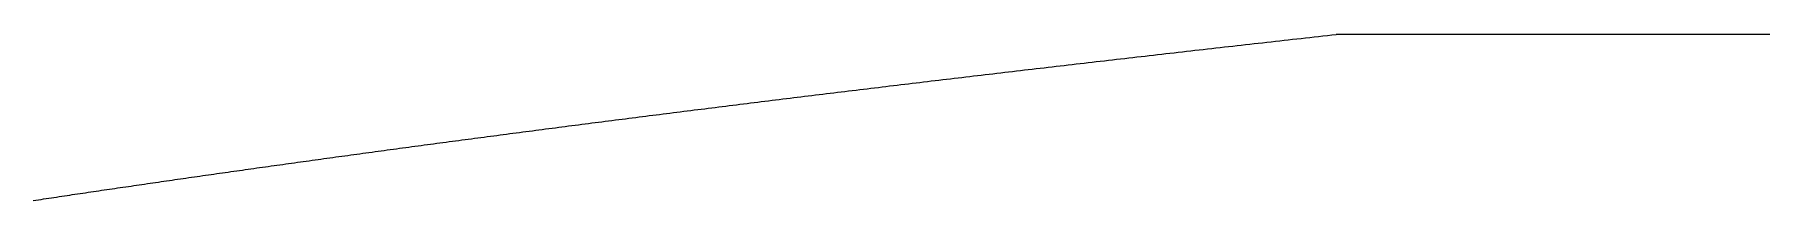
# Model space of a CAD drawing. Header units: millimetres. Extents: x 88 to 97873, y 32 to 55088.
# Drawn here: x 48008.94 to 48017.55, y 5245.95 to 5246.78 of the extents above; entities that cross this region are included whole.
import ezdxf

# ---------------------------------------------------------------- set-up
doc = ezdxf.new("R2010")
doc.units = ezdxf.units.MM
doc.header["$LTSCALE"] = 0.3

msp = doc.modelspace()

# ---------------------------------------------------------------- linework, layer by layer
for p, q in [((48015.321, 5246.7708), (48015.3426, 5246.7732)), ((48015.3426, 5246.7732), (48015.3644, 5246.7756)), ((48015.3644, 5246.7756), (48015.3861, 5246.7781)), ((48015.3861, 5246.7781), (48015.4078, 5246.7805)), ((48015.4078, 5246.7805), (48015.4296, 5246.7829)), ((49149.5852, 5246.7829), (48015.4296, 5246.7829)), ((48014.5603, 5246.6849), (48014.5809, 5246.6873)), ((48014.5809, 5246.6873), (48014.6016, 5246.6897)), ((48014.6016, 5246.6897), (48014.6222, 5246.692)), ((48014.6222, 5246.692), (48014.6429, 5246.6944)), ((48014.6429, 5246.6944), (48014.6637, 5246.6968)), ((48014.6637, 5246.6968), (48014.6845, 5246.6991)), ((48014.6845, 5246.6991), (48014.7053, 5246.7015)), ((48014.7053, 5246.7015), (48014.7261, 5246.7039)), ((48014.7261, 5246.7039), (48014.7469, 5246.7062)), ((48014.7469, 5246.7062), (48014.7678, 5246.7086)), ((48014.7678, 5246.7086), (48014.7887, 5246.711)), ((48014.7887, 5246.711), (48014.8097, 5246.7133)), ((48014.8097, 5246.7133), (48014.8306, 5246.7157)), ((48014.8306, 5246.7157), (48014.8516, 5246.7181)), ((48014.8516, 5246.7181), (48014.8727, 5246.7205)), ((48014.8727, 5246.7205), (48014.8937, 5246.7229)), ((48014.8937, 5246.7229), (48014.9148, 5246.7252)), ((48014.9148, 5246.7252), (48014.9359, 5246.7276)), ((48014.9359, 5246.7276), (48014.9571, 5246.73)), ((48014.9571, 5246.73), (48014.9782, 5246.7324)), ((48014.9782, 5246.7324), (48014.9994, 5246.7348)), ((48014.9994, 5246.7348), (48015.0207, 5246.7372)), ((48015.0207, 5246.7372), (48015.0419, 5246.7396)), ((48015.0419, 5246.7396), (48015.0632, 5246.742)), ((48015.0632, 5246.742), (48015.0845, 5246.7444)), ((48015.0845, 5246.7444), (48015.1059, 5246.7468)), ((48015.1059, 5246.7468), (48015.1273, 5246.7492)), ((48015.1273, 5246.7492), (48015.1487, 5246.7516)), ((48015.1487, 5246.7516), (48015.1701, 5246.754)), ((48015.1701, 5246.754), (48015.1916, 5246.7564)), ((48015.1916, 5246.7564), (48015.2131, 5246.7588)), ((48015.2131, 5246.7588), (48015.2346, 5246.7612)), ((48015.2346, 5246.7612), (48015.2561, 5246.7636)), ((48015.2561, 5246.7636), (48015.2777, 5246.766)), ((48015.2777, 5246.766), (48015.2993, 5246.7684)), ((48015.2993, 5246.7684), (48015.321, 5246.7708)), ((48013.8169, 5246.5988), (48013.8365, 5246.6011)), ((48013.8365, 5246.6011), (48013.8561, 5246.6034)), ((48013.8561, 5246.6034), (48013.8758, 5246.6057)), ((48013.8758, 5246.6057), (48013.8954, 5246.608)), ((48013.8954, 5246.608), (48013.9151, 5246.6103)), ((48013.9151, 5246.6103), (48013.9349, 5246.6126)), ((48013.9349, 5246.6126), (48013.9546, 5246.6149)), ((48013.9546, 5246.6149), (48013.9744, 5246.6172)), ((48013.9744, 5246.6172), (48013.9942, 5246.6195)), ((48013.9942, 5246.6195), (48014.0141, 5246.6219)), ((48014.0141, 5246.6219), (48014.0339, 5246.6242)), ((48014.0339, 5246.6242), (48014.0538, 5246.6265)), ((48014.0538, 5246.6265), (48014.0737, 5246.6288)), ((48014.0737, 5246.6288), (48014.0937, 5246.6311)), ((48014.0937, 5246.6311), (48014.1137, 5246.6335)), ((48014.1137, 5246.6335), (48014.1337, 5246.6358)), ((48014.1337, 5246.6358), (48014.1537, 5246.6381)), ((48014.1537, 5246.6381), (48014.1738, 5246.6404)), ((48014.1738, 5246.6404), (48014.1939, 5246.6428)), ((48014.1939, 5246.6428), (48014.214, 5246.6451)), ((48014.214, 5246.6451), (48014.2341, 5246.6474)), ((48014.2341, 5246.6474), (48014.2543, 5246.6498)), ((48014.2543, 5246.6498), (48014.2745, 5246.6521)), ((48014.2745, 5246.6521), (48014.2947, 5246.6544)), ((48014.2947, 5246.6544), (48014.315, 5246.6568)), ((48014.315, 5246.6568), (48014.3353, 5246.6591)), ((48014.3353, 5246.6591), (48014.3556, 5246.6615)), ((48014.3556, 5246.6615), (48014.3759, 5246.6638)), ((48014.3759, 5246.6638), (48014.3963, 5246.6661)), ((48014.3963, 5246.6661), (48014.4167, 5246.6685)), ((48014.4167, 5246.6685), (48014.4371, 5246.6708)), ((48014.4371, 5246.6708), (48014.4576, 5246.6732)), ((48014.4576, 5246.6732), (48014.4781, 5246.6755)), ((48014.4781, 5246.6755), (48014.4986, 5246.6779)), ((48014.4986, 5246.6779), (48014.5191, 5246.6802)), ((48014.5191, 5246.6802), (48014.5397, 5246.6826)), ((48014.5397, 5246.6826), (48014.5603, 5246.6849)), ((48013.0922, 5246.5123), (48013.1107, 5246.5146)), ((48013.1107, 5246.5146), (48013.1294, 5246.5168)), ((48013.1294, 5246.5168), (48013.148, 5246.5191)), ((48013.148, 5246.5191), (48013.1667, 5246.5213)), ((48013.1667, 5246.5213), (48013.1853, 5246.5236)), ((48013.1853, 5246.5236), (48013.2041, 5246.5259)), ((48013.2041, 5246.5259), (48013.2228, 5246.5281)), ((48013.2228, 5246.5281), (48013.2416, 5246.5304)), ((48013.2416, 5246.5304), (48013.2604, 5246.5326)), ((48013.2604, 5246.5326), (48013.2792, 5246.5349)), ((48013.2792, 5246.5349), (48013.298, 5246.5372)), ((48013.298, 5246.5372), (48013.3169, 5246.5394)), ((48013.3169, 5246.5394), (48013.3358, 5246.5417)), ((48013.3358, 5246.5417), (48013.3547, 5246.5439)), ((48013.3547, 5246.5439), (48013.3737, 5246.5462)), ((48013.3737, 5246.5462), (48013.3926, 5246.5485)), ((48013.3926, 5246.5485), (48013.4116, 5246.5508)), ((48013.4116, 5246.5508), (48013.4307, 5246.553)), ((48013.4307, 5246.553), (48013.4497, 5246.5553)), ((48013.4497, 5246.5553), (48013.4688, 5246.5576)), ((48013.4688, 5246.5576), (48013.4879, 5246.5599)), ((48013.4879, 5246.5599), (48013.5071, 5246.5621)), ((48013.5071, 5246.5621), (48013.5262, 5246.5644)), ((48013.5262, 5246.5644), (48013.5454, 5246.5667)), ((48013.5454, 5246.5667), (48013.5646, 5246.569)), ((48013.5646, 5246.569), (48013.5839, 5246.5713)), ((48013.5839, 5246.5713), (48013.6031, 5246.5735)), ((48013.6031, 5246.5735), (48013.6224, 5246.5758)), ((48013.6224, 5246.5758), (48013.6418, 5246.5781)), ((48013.6418, 5246.5781), (48013.6611, 5246.5804)), ((48013.6611, 5246.5804), (48013.6805, 5246.5827)), ((48013.6805, 5246.5827), (48013.6999, 5246.585)), ((48013.6999, 5246.585), (48013.7193, 5246.5873)), ((48013.7193, 5246.5873), (48013.7388, 5246.5896)), ((48013.7388, 5246.5896), (48013.7583, 5246.5919)), ((48013.7583, 5246.5919), (48013.7778, 5246.5942)), ((48013.7778, 5246.5942), (48013.7973, 5246.5965)), ((48013.7973, 5246.5965), (48013.8169, 5246.5988)), ((48012.3872, 5246.4258), (48012.4048, 5246.4279)), ((48012.4048, 5246.4279), (48012.4225, 5246.4301)), ((48012.4225, 5246.4301), (48012.4401, 5246.4323)), ((48012.4401, 5246.4323), (48012.4578, 5246.4345)), ((48012.4578, 5246.4345), (48012.4755, 5246.4367)), ((48012.4755, 5246.4367), (48012.4932, 5246.4389)), ((48012.4932, 5246.4389), (48012.511, 5246.4411)), ((48012.511, 5246.4411), (48012.5287, 5246.4433)), ((48012.5287, 5246.4433), (48012.5465, 5246.4456)), ((48012.5465, 5246.4456), (48012.5643, 5246.4478)), ((48012.5643, 5246.4478), (48012.5822, 5246.45)), ((48012.5822, 5246.45), (48012.6001, 5246.4522)), ((48012.6001, 5246.4522), (48012.618, 5246.4544)), ((48012.618, 5246.4544), (48012.6359, 5246.4566)), ((48012.6359, 5246.4566), (48012.6538, 5246.4588)), ((48012.6538, 5246.4588), (48012.6718, 5246.461)), ((48012.6718, 5246.461), (48012.6898, 5246.4632)), ((48012.6898, 5246.4632), (48012.7078, 5246.4655)), ((48012.7078, 5246.4655), (48012.7259, 5246.4677)), ((48012.7259, 5246.4677), (48012.7439, 5246.4699)), ((48012.7439, 5246.4699), (48012.762, 5246.4721)), ((48012.762, 5246.4721), (48012.7802, 5246.4743)), ((48012.7802, 5246.4743), (48012.7983, 5246.4766)), ((48012.7983, 5246.4766), (48012.8165, 5246.4788)), ((48012.8165, 5246.4788), (48012.8347, 5246.481)), ((48012.8347, 5246.481), (48012.8529, 5246.4833)), ((48012.8529, 5246.4833), (48012.8712, 5246.4855)), ((48012.8712, 5246.4855), (48012.8894, 5246.4877)), ((48012.8894, 5246.4877), (48012.9077, 5246.4899)), ((48012.9077, 5246.4899), (48012.9261, 5246.4922)), ((48012.9261, 5246.4922), (48012.9444, 5246.4944)), ((48012.9444, 5246.4944), (48012.9628, 5246.4967)), ((48012.9628, 5246.4967), (48012.9812, 5246.4989)), ((48012.9812, 5246.4989), (48012.9996, 5246.5011)), ((48012.9996, 5246.5011), (48013.0181, 5246.5034)), ((48013.0181, 5246.5034), (48013.0366, 5246.5056)), ((48013.0366, 5246.5056), (48013.0551, 5246.5079)), ((48013.0551, 5246.5079), (48013.0736, 5246.5101)), ((48013.0736, 5246.5101), (48013.0922, 5246.5123)), ((48011.703, 5246.339), (48011.7197, 5246.3412)), ((48011.7197, 5246.3412), (48011.7363, 5246.3433)), ((48011.7363, 5246.3433), (48011.753, 5246.3455)), ((48011.753, 5246.3455), (48011.7697, 5246.3476)), ((48011.7697, 5246.3476), (48011.7865, 5246.3498)), ((48011.7865, 5246.3498), (48011.8032, 5246.3519)), ((48011.8032, 5246.3519), (48011.82, 5246.3541)), ((48011.82, 5246.3541), (48011.8368, 5246.3562)), ((48011.8368, 5246.3562), (48011.8537, 5246.3584)), ((48011.8537, 5246.3584), (48011.8705, 5246.3605)), ((48011.8705, 5246.3605), (48011.8874, 5246.3627)), ((48011.8874, 5246.3627), (48011.9043, 5246.3648)), ((48011.9043, 5246.3648), (48011.9212, 5246.367)), ((48011.9212, 5246.367), (48011.9382, 5246.3691)), ((48011.9382, 5246.3691), (48011.9551, 5246.3713)), ((48011.9551, 5246.3713), (48011.9721, 5246.3735)), ((48011.9721, 5246.3735), (48011.9892, 5246.3756)), ((48011.9892, 5246.3756), (48012.0062, 5246.3778)), ((48012.0062, 5246.3778), (48012.0233, 5246.38)), ((48012.0233, 5246.38), (48012.0404, 5246.3821)), ((48012.0404, 5246.3821), (48012.0575, 5246.3843)), ((48012.0575, 5246.3843), (48012.0746, 5246.3865)), ((48012.0746, 5246.3865), (48012.0918, 5246.3886)), ((48012.0918, 5246.3886), (48012.109, 5246.3908)), ((48012.109, 5246.3908), (48012.1262, 5246.393)), ((48012.1262, 5246.393), (48012.1434, 5246.3952)), ((48012.1434, 5246.3952), (48012.1607, 5246.3973)), ((48012.1607, 5246.3973), (48012.1779, 5246.3995)), ((48012.1779, 5246.3995), (48012.1953, 5246.4017)), ((48012.1953, 5246.4017), (48012.2126, 5246.4039)), ((48012.2126, 5246.4039), (48012.2299, 5246.4061)), ((48012.2299, 5246.4061), (48012.2473, 5246.4082)), ((48012.2473, 5246.4082), (48012.2647, 5246.4104)), ((48012.2647, 5246.4104), (48012.2822, 5246.4126)), ((48012.2822, 5246.4126), (48012.2996, 5246.4148)), ((48012.2996, 5246.4148), (48012.3171, 5246.417)), ((48012.3171, 5246.417), (48012.3346, 5246.4192)), ((48012.3346, 5246.4192), (48012.3521, 5246.4214)), ((48012.3521, 5246.4214), (48012.3697, 5246.4236)), ((48012.3697, 5246.4236), (48012.3872, 5246.4258)), ((48011.0559, 5246.2543), (48011.0717, 5246.2564)), ((48011.0717, 5246.2564), (48011.0874, 5246.2585)), ((48011.0874, 5246.2585), (48011.1032, 5246.2606)), ((48011.1032, 5246.2606), (48011.119, 5246.2627)), ((48011.119, 5246.2627), (48011.1349, 5246.2648)), ((48011.1349, 5246.2648), (48011.1507, 5246.2669)), ((48011.1507, 5246.2669), (48011.1666, 5246.269)), ((48011.1666, 5246.269), (48011.1825, 5246.2711)), ((48011.1825, 5246.2711), (48011.1984, 5246.2732)), ((48011.1984, 5246.2732), (48011.2143, 5246.2753)), ((48011.2143, 5246.2753), (48011.2303, 5246.2774)), ((48011.2303, 5246.2774), (48011.2463, 5246.2795)), ((48011.2463, 5246.2795), (48011.2623, 5246.2816)), ((48011.2623, 5246.2816), (48011.2783, 5246.2837)), ((48011.2783, 5246.2837), (48011.2944, 5246.2858)), ((48011.2944, 5246.2858), (48011.3105, 5246.2879)), ((48011.3105, 5246.2879), (48011.3265, 5246.2901)), ((48011.3265, 5246.2901), (48011.3427, 5246.2922)), ((48011.3427, 5246.2922), (48011.3588, 5246.2943)), ((48011.3588, 5246.2943), (48011.375, 5246.2964)), ((48011.375, 5246.2964), (48011.3912, 5246.2985)), ((48011.3912, 5246.2985), (48011.4074, 5246.3007)), ((48011.4074, 5246.3007), (48011.4236, 5246.3028)), ((48011.4236, 5246.3028), (48011.4399, 5246.3049)), ((48011.4399, 5246.3049), (48011.4561, 5246.307)), ((48011.4561, 5246.307), (48011.4724, 5246.3091)), ((48011.4724, 5246.3091), (48011.4888, 5246.3113)), ((48011.4888, 5246.3113), (48011.5051, 5246.3134)), ((48011.5051, 5246.3134), (48011.5215, 5246.3155)), ((48011.5215, 5246.3155), (48011.5379, 5246.3177)), ((48011.5379, 5246.3177), (48011.5543, 5246.3198)), ((48011.5543, 5246.3198), (48011.5707, 5246.3219)), ((48011.5707, 5246.3219), (48011.5872, 5246.3241)), ((48011.5872, 5246.3241), (48011.6036, 5246.3262)), ((48011.6036, 5246.3262), (48011.6202, 5246.3283)), ((48011.6202, 5246.3283), (48011.6367, 5246.3305)), ((48011.6367, 5246.3305), (48011.6532, 5246.3326)), ((48011.6532, 5246.3326), (48011.6698, 5246.3347)), ((48011.6698, 5246.3347), (48011.6864, 5246.3369)), ((48011.6864, 5246.3369), (48011.703, 5246.339)), ((48010.414, 5246.1673), (48010.4288, 5246.1694)), ((48010.4288, 5246.1694), (48010.4437, 5246.1714)), ((48010.4437, 5246.1714), (48010.4586, 5246.1735)), ((48010.4586, 5246.1735), (48010.4735, 5246.1755)), ((48010.4735, 5246.1755), (48010.4885, 5246.1776)), ((48010.4885, 5246.1776), (48010.5034, 5246.1796)), ((48010.5034, 5246.1796), (48010.5184, 5246.1817)), ((48010.5184, 5246.1817), (48010.5334, 5246.1837)), ((48010.5334, 5246.1837), (48010.5484, 5246.1858)), ((48010.5484, 5246.1858), (48010.5635, 5246.1879)), ((48010.5635, 5246.1879), (48010.5785, 5246.1899)), ((48010.5785, 5246.1899), (48010.5936, 5246.192)), ((48010.5936, 5246.192), (48010.6087, 5246.194)), ((48010.6087, 5246.194), (48010.6239, 5246.1961)), ((48010.6239, 5246.1961), (48010.639, 5246.1982)), ((48010.639, 5246.1982), (48010.6542, 5246.2002)), ((48010.6542, 5246.2002), (48010.6693, 5246.2023)), ((48010.6693, 5246.2023), (48010.6846, 5246.2044)), ((48010.6846, 5246.2044), (48010.6998, 5246.2064)), ((48010.6998, 5246.2064), (48010.715, 5246.2085)), ((48010.715, 5246.2085), (48010.7303, 5246.2106)), ((48010.7303, 5246.2106), (48010.7456, 5246.2126)), ((48010.7456, 5246.2126), (48010.7609, 5246.2147)), ((48010.7609, 5246.2147), (48010.7762, 5246.2168)), ((48010.7762, 5246.2168), (48010.7916, 5246.2189)), ((48010.7916, 5246.2189), (48010.807, 5246.2209)), ((48010.807, 5246.2209), (48010.8224, 5246.223)), ((48010.8224, 5246.223), (48010.8378, 5246.2251)), ((48010.8378, 5246.2251), (48010.8532, 5246.2272)), ((48010.8532, 5246.2272), (48010.8687, 5246.2292)), ((48010.8687, 5246.2292), (48010.8842, 5246.2313)), ((48010.8842, 5246.2313), (48010.8997, 5246.2334)), ((48010.8997, 5246.2334), (48010.9152, 5246.2355)), ((48010.9152, 5246.2355), (48010.9308, 5246.2376)), ((48010.9308, 5246.2376), (48010.9463, 5246.2397)), ((48010.9463, 5246.2397), (48010.9619, 5246.2417)), ((48010.9619, 5246.2417), (48010.9775, 5246.2438)), ((48010.9775, 5246.2438), (48010.9932, 5246.2459)), ((48010.9932, 5246.2459), (48011.0088, 5246.248)), ((48011.0088, 5246.248), (48011.0245, 5246.2501)), ((48011.0245, 5246.2501), (48011.0402, 5246.2522)), ((48011.0402, 5246.2522), (48011.0559, 5246.2543)), ((48009.808, 5246.0823), (48009.822, 5246.0843)), ((48009.822, 5246.0843), (48009.8361, 5246.0863)), ((48009.8361, 5246.0863), (48009.8502, 5246.0883)), ((48009.8502, 5246.0883), (48009.8642, 5246.0903)), ((48009.8642, 5246.0903), (48009.8783, 5246.0923)), ((48009.8783, 5246.0923), (48009.8925, 5246.0943)), ((48009.8925, 5246.0943), (48009.9066, 5246.0963)), ((48009.9066, 5246.0963), (48009.9208, 5246.0984)), ((48009.9208, 5246.0984), (48009.935, 5246.1004)), ((48009.935, 5246.1004), (48009.9492, 5246.1024)), ((48009.9492, 5246.1024), (48009.9634, 5246.1044)), ((48009.9634, 5246.1044), (48009.9776, 5246.1064)), ((48009.9776, 5246.1064), (48009.9919, 5246.1084)), ((48009.9919, 5246.1084), (48010.0062, 5246.1104)), ((48010.0062, 5246.1104), (48010.0205, 5246.1125)), ((48010.0205, 5246.1125), (48010.0348, 5246.1145)), ((48010.0348, 5246.1145), (48010.0491, 5246.1165)), ((48010.0491, 5246.1165), (48010.0635, 5246.1185)), ((48010.0635, 5246.1185), (48010.0779, 5246.1205)), ((48010.0779, 5246.1205), (48010.0922, 5246.1226)), ((48010.0922, 5246.1226), (48010.1067, 5246.1246)), ((48010.1067, 5246.1246), (48010.1211, 5246.1266)), ((48010.1211, 5246.1266), (48010.1356, 5246.1286)), ((48010.1356, 5246.1286), (48010.15, 5246.1307)), ((48010.15, 5246.1307), (48010.1645, 5246.1327)), ((48010.1645, 5246.1327), (48010.179, 5246.1347)), ((48010.179, 5246.1347), (48010.1936, 5246.1368)), ((48010.1936, 5246.1368), (48010.2081, 5246.1388)), ((48010.2081, 5246.1388), (48010.2227, 5246.1408)), ((48010.2227, 5246.1408), (48010.2373, 5246.1428)), ((48010.2373, 5246.1428), (48010.2519, 5246.1449)), ((48010.2519, 5246.1449), (48010.2665, 5246.1469)), ((48010.2665, 5246.1469), (48010.2812, 5246.149)), ((48010.2812, 5246.149), (48010.2959, 5246.151)), ((48010.2959, 5246.151), (48010.3106, 5246.153)), ((48010.3106, 5246.153), (48010.3253, 5246.1551)), ((48010.3253, 5246.1551), (48010.34, 5246.1571)), ((48010.34, 5246.1571), (48010.3548, 5246.1592)), ((48010.3548, 5246.1592), (48010.3695, 5246.1612)), ((48010.3695, 5246.1612), (48010.3843, 5246.1632)), ((48010.3843, 5246.1632), (48010.3992, 5246.1653)), ((48010.3992, 5246.1653), (48010.414, 5246.1673)), ((48009.2089, 5245.9951), (48009.2222, 5245.9971)), ((48009.2222, 5245.9971), (48009.2354, 5245.9991)), ((48009.2354, 5245.9991), (48009.2487, 5246.001)), ((48009.2487, 5246.001), (48009.262, 5246.003)), ((48009.262, 5246.003), (48009.2753, 5246.005)), ((48009.2753, 5246.005), (48009.2886, 5246.0069)), ((48009.2886, 5246.0069), (48009.3019, 5246.0089)), ((48009.3019, 5246.0089), (48009.3153, 5246.0109)), ((48009.3153, 5246.0109), (48009.3286, 5246.0128)), ((48009.3286, 5246.0128), (48009.342, 5246.0148)), ((48009.342, 5246.0148), (48009.3554, 5246.0168)), ((48009.3554, 5246.0168), (48009.3689, 5246.0187)), ((48009.3689, 5246.0187), (48009.3823, 5246.0207)), ((48009.3823, 5246.0207), (48009.3958, 5246.0227)), ((48009.3958, 5246.0227), (48009.4092, 5246.0246)), ((48009.4092, 5246.0246), (48009.4227, 5246.0266)), ((48009.4227, 5246.0266), (48009.4362, 5246.0286)), ((48009.4362, 5246.0286), (48009.4498, 5246.0306)), ((48009.4498, 5246.0306), (48009.4633, 5246.0326)), ((48009.4633, 5246.0326), (48009.4769, 5246.0345)), ((48009.4769, 5246.0345), (48009.4905, 5246.0365)), ((48009.4905, 5246.0365), (48009.5041, 5246.0385)), ((48009.5041, 5246.0385), (48009.5177, 5246.0405)), ((48009.5177, 5246.0405), (48009.5313, 5246.0425)), ((48009.5313, 5246.0425), (48009.545, 5246.0444)), ((48009.545, 5246.0444), (48009.5587, 5246.0464)), ((48009.5587, 5246.0464), (48009.5724, 5246.0484)), ((48009.5724, 5246.0484), (48009.5861, 5246.0504)), ((48009.5861, 5246.0504), (48009.5998, 5246.0524)), ((48009.5998, 5246.0524), (48009.6136, 5246.0544)), ((48009.6136, 5246.0544), (48009.6273, 5246.0564)), ((48009.6273, 5246.0564), (48009.6411, 5246.0583)), ((48009.6411, 5246.0583), (48009.6549, 5246.0603)), ((48009.6549, 5246.0603), (48009.6687, 5246.0623)), ((48009.6687, 5246.0623), (48009.6826, 5246.0643)), ((48009.6826, 5246.0643), (48009.6964, 5246.0663)), ((48009.6964, 5246.0663), (48009.7103, 5246.0683)), ((48009.7103, 5246.0683), (48009.7242, 5246.0703)), ((48009.7242, 5246.0703), (48009.7381, 5246.0723)), ((48009.7381, 5246.0723), (48009.7521, 5246.0743)), ((48009.7521, 5246.0743), (48009.766, 5246.0763)), ((48009.766, 5246.0763), (48009.78, 5246.0783)), ((48009.78, 5246.0783), (48009.794, 5246.0803)), ((48009.794, 5246.0803), (48009.808, 5246.0823)), ((48008.9351, 5245.9542), (48008.948, 5245.9561)), ((48008.948, 5245.9561), (48008.9609, 5245.9581)), ((48008.9609, 5245.9581), (48008.9738, 5245.96)), ((48008.9738, 5245.96), (48008.9867, 5245.962)), ((48008.9867, 5245.962), (48008.9996, 5245.9639)), ((48008.9996, 5245.9639), (48009.0126, 5245.9658)), ((48009.0126, 5245.9658), (48009.0255, 5245.9678)), ((48009.0255, 5245.9678), (48009.0385, 5245.9697)), ((48009.0385, 5245.9697), (48009.0515, 5245.9717)), ((48009.0515, 5245.9717), (48009.0646, 5245.9736)), ((48009.0646, 5245.9736), (48009.0776, 5245.9756)), ((48009.0776, 5245.9756), (48009.0907, 5245.9775)), ((48009.0907, 5245.9775), (48009.1037, 5245.9795)), ((48009.1037, 5245.9795), (48009.1168, 5245.9814)), ((48009.1168, 5245.9814), (48009.1299, 5245.9834)), ((48009.1299, 5245.9834), (48009.1431, 5245.9854)), ((48009.1431, 5245.9854), (48009.1562, 5245.9873)), ((48009.1562, 5245.9873), (48009.1694, 5245.9893)), ((48009.1694, 5245.9893), (48009.1825, 5245.9912)), ((48009.1825, 5245.9912), (48009.1957, 5245.9932)), ((48009.1957, 5245.9932), (48009.2089, 5245.9951))]:
    msp.add_line(p, q)

doc.saveas('drawing.dxf')
